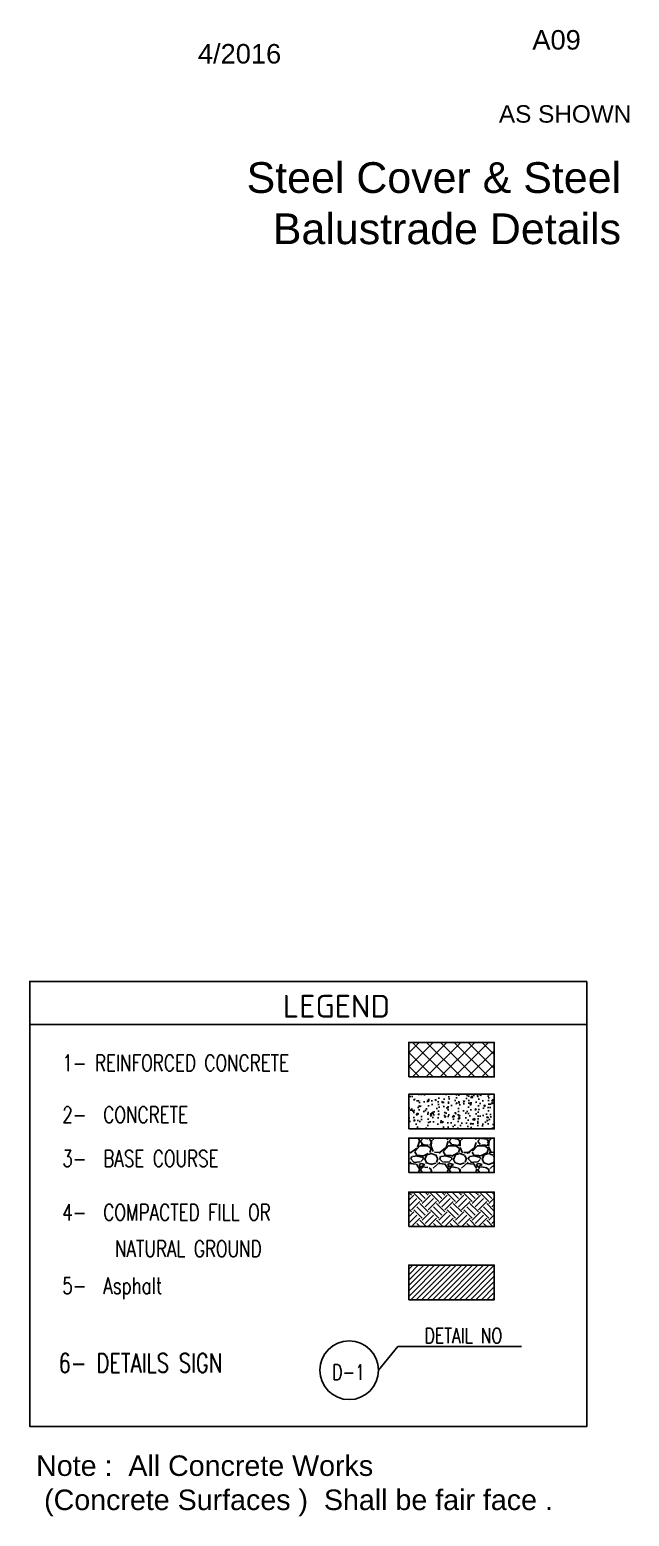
# Model space of a CAD drawing. Extents: x 151242 to 151523, y 158752 to 159354.
# Drawn here: x 151400.91 to 151406.77, y 158846.02 to 158860.54 of the extents above; entities that cross this region are included whole.
import ezdxf

# ---------------------------------------------------------------- set-up
doc = ezdxf.new("R2010")
doc.units = 0
doc.header["$LTSCALE"] = 3
doc.header["$MEASUREMENT"] = 0
for name, color, linetype in [('coords', 7, 'CONTINUOUS'), ('G-Border', 4, 'CONTINUOUS'), ('G-Text Sub', 3, 'CONTINUOUS'), ('Hatch Concret', 8, 'CONTINUOUS'), ('POLI', 3, 'CONTINUOUS'), ('TEXT', 7, 'CONTINUOUS'), ('TEXTS', 1, 'CONTINUOUS'), ('TILES', 8, 'CONTINUOUS'), ('TXT', 6, 'CONTINUOUS'), ('wall-out', 7, 'CONTINUOUS')]:
    doc.layers.add(name, color=color, linetype=linetype)
doc.styles.add('1 - 3.5mm', font='isocpeur.ttf', dxfattribs={"height": 3.5})
doc.styles.add('ARIAL', font='arial.ttf')
doc.styles.add('ROMANS', font='romans.shx')

msp = doc.modelspace()

# ---------------------------------------------------------------- hatches: boundary and pattern name
at = {"layer": 'Hatch Concret'}
h = msp.add_hatch(dxfattribs=at)
h.set_pattern_fill('ANSI37', color=8, scale=0.767719, style=0)
h.set_pattern_definition([(45, (151247.86366, 158904.83676), (-0.06785738, 0.06785738), []), (135, (151247.86366, 158904.83676), (-0.06785738, -0.06785738), [])])
h.paths.add_polyline_path([(151405.447, 158850.313), (151405.447, 158850.651), (151404.612, 158850.651), (151404.612, 158850.313)])
at = {"layer": 'TEXT', "linetype": 'Continuous'}
h = msp.add_hatch(dxfattribs=at)
h.set_pattern_fill('AR-CONC', color=8, scale=0.019193, style=0)
h.set_pattern_definition([(50, (151681.49882, 158855.98107), (0.137663504, -0.012043996), [0.014394725, -0.15834197]), (355, (151681.49882, 158855.98107), (-0.0266305, 0.14436798), [0.01151578, -0.12667358]), (100.4514, (151681.51029, 158855.98006), (0.11103311, 0.1323239), [0.01223363, -0.13456997]), (46.1842, (151681.49882, 158856.01945), (0.20483521, -0.03176801), [0.02159209, -0.23751296]), (96.6356, (151681.51589, 158856.0168), (0.1793895, 0.18696211), [0.01835045, -0.20185492]), (351.1842, (151681.49882, 158856.01945), (0.17938935, 0.18696225), [0.01727367, -0.19001036]), (21, (151681.51801, 158856.00986), (0.11456417, -0.077274507), [0.014394725, -0.15834197]), (326, (151681.51801, 158856.00986), (0.04669943, 0.1391778), [0.01151578, -0.12667358]), (71.4514, (151681.52756, 158856.00342), (0.161263645, 0.06190317), [0.01223363, -0.13456997]), (37.5, (151681.49882, 158855.981067), (0.002333837, 0.063892205), [0, -0.12513814, 0, -0.128592873, 0, -0.1271534]), (7.5, (151681.49882, 158855.98107), (0.050490847, 0.075699306), [0, -0.07331713, 0, -0.122259194, 0, -0.04846224]), (327.5, (151681.45602, 158855.981067), (0.102456359, -0.004328949), [0, -0.047982415, 0, -0.149705136, 0, -0.1986472]), (317.5, (151681.43683, 158855.98107), (0.111930724, 0.019213115), [0, -0.06237714, 0, -0.099419565, 0, -0.1410683])])
h.paths.add_polyline_path([(151405.447, 158849.806), (151405.447, 158850.144), (151404.612, 158850.144), (151404.612, 158849.806)])
h = msp.add_hatch(dxfattribs=at)
h.set_pattern_fill('EARTH', color=8, scale=0.460631, angle=45, style=0)
h.set_pattern_definition([(45, (151681.49882, 158858.2986), (0, 0.16285772), [0.1151578, -0.1151578]), (45, (151681.46828, 158858.32914), (0, 0.16285772), [0.1151578, -0.1151578]), (45, (151681.43775, 158858.35967), (0, 0.16285772), [0.1151578, -0.1151578]), (135, (151681.43775, 158858.38003), (-0.16285772, 7e-17), [0.1151578, -0.1151578]), (135, (151681.46828, 158858.41057), (-0.16285772, 7e-17), [0.1151578, -0.1151578]), (135, (151681.49882, 158858.4411), (-0.16285772, 7e-17), [0.1151578, -0.1151578])])
h.paths.add_polyline_path([(151405.447, 158848.853), (151405.447, 158849.19), (151404.612, 158849.19), (151404.612, 158848.853)])
at = {"layer": 'TEXTS'}
h = msp.add_hatch(dxfattribs=at)
h.set_pattern_fill('ANSI31', color=8, scale=0.3)
h.set_pattern_definition([(45, (-755.50868, -22356.27276), (-0.0265165042945, 0.0265165042945), [])])
h.paths.add_polyline_path([(151405.447, 158848.138), (151405.447, 158848.476), (151404.612, 158848.476), (151404.612, 158848.138)])
at = {"layer": 'TILES', "linetype": 'Continuous'}
h = msp.add_hatch(dxfattribs=at)
h.set_pattern_fill('GRAVEL', color=8, scale=0.28, style=0)
h.set_pattern_definition([(228.0128, (151401.112881, 158841.391782), (-2.239999505, -2.520000376), [0.03767, -3.7293446]), (184.9697, (151401.087681, 158841.363782), (3.360000294, 0.279997566), [0.064643, -6.399659]), (132.5104, (151401.023281, 158841.358182), (2.7999974, -3.08000243), [0.0455806, -4.512489]), (267.2737, (151400.914081, 158841.288182), (0.279998885, 5.600000083), [0.0588666, -5.827796]), (292.8337, (151400.911281, 158841.229382), (-1.400002774, 3.359998995), [0.0577234, -5.7146244]), (357.2737, (151400.933681, 158841.176182), (-5.600000083, 0.279998885), [0.0588666, -5.827796]), (37.6942, (151400.992481, 158841.173382), (-3.640002057, -2.799997313), [0.077848, -7.7069577]), (72.2553, (151401.054081, 158841.220982), (1.960003014, 6.159998945), [0.0734966, -7.27617]), (121.4296, (151401.076481, 158841.290982), (-2.240002306, 3.63999861), [0.059066, -5.8475404]), (175.2364, (151401.045681, 158841.341382), (3.080000265, -0.27999763), [0.067433, -3.3042136]), (222.3974, (151400.978481, 158841.346982), (-3.360002058, -3.079997783), [0.0872054, -8.633345]), (138.8141, (151401.19128, 158841.285382), (-1.960000825, 1.67999925), [0.029764, -2.9466763]), (171.4692, (151401.168881, 158841.304982), (3.63999952, -0.560002215), [0.0566264, -5.606023]), (225, (151401.11288, 158841.31338), (-3e-17, -0.28), [0.039598, -0.356382]), (203.1986, (151401.09328, 158841.346982), (1.39999992, 0.56000037), [0.021324, -2.111092]), (291.8014, (151401.07368, 158841.33858), (-0.27999997, 0.84000008), [0.030157, -1.4776894]), (30.9638, (151401.08488, 158841.31058), (0.83999945, 0.5600007), [0.04898, -1.5836864]), (161.5651, (151401.12688, 158841.33578), (0.5600001, -0.27999955), [0.0354175, -0.85002]), (16.3895, (151400.911281, 158841.338582), (2.800000616, 0.83999796), [0.049616, -4.9119966]), (70.3462, (151400.958881, 158841.352582), (-1.11999867, -3.080000598), [0.041625, -4.120874]), (293.1986, (151401.12688, 158841.391782), (-0.56000037, 1.39999992), [0.042648, -2.089768]), (343.6105, (151401.143681, 158841.352582), (-2.800000616, 0.83999796), [0.049616, -4.9119966]), (339.444, (151400.91128, 158841.164982), (-1.40000052, 0.55999888), [0.0478464, -2.344475]), (294.7751, (151400.956081, 158841.148182), (-1.399997813, 3.08000096), [0.04009, -3.9689]), (66.8014, (151401.12968, 158841.111782), (0.56000037, 1.39999992), [0.042648, -2.089768]), (17.354, (151401.146481, 158841.150982), (-3.640000565, -1.11999846), [0.0469367, -4.6467187]), (69.444, (151400.99248, 158841.111782), (-0.55999888, -1.40000052), [0.023923, -2.368398]), (101.3099, (151401.11288, 158841.11178), (-0.27999934, 1.1200002), [0.014277, -1.413448]), (165.9638, (151401.11008, 158841.12578), (0.84000015, -0.27999946), [0.0577234, -1.096746]), (186.009, (151401.054081, 158841.139782), (2.79999993, 0.27999981), [0.053494, -5.2958984]), (303.6901, (151401.08488, 158841.28538), (-0.2800004, 0.5599999), [0.040382, -0.969172]), (353.1572, (151401.107281, 158841.251782), (4.759999822, -0.56000224), [0.0705023, -6.9797176]), (60.9454, (151401.17728, 158841.243382), (-1.12000001, -1.96000011), [0.0288277, -2.853949]), (90, (151401.19128, 158841.26858), (-0.28, 0.28), [0.0168, -0.2632]), (120.2564, (151401.048481, 158841.148182), (1.11999857, -1.960000688), [0.038899, -3.8509856]), (48.0128, (151401.028881, 158841.181782), (2.239999505, 2.520000376), [0.07534, -3.6916746]), (0, (151401.07928, 158841.23778), (0.28, 0.28), [0.0728, -0.2072]), (325.3048, (151401.152081, 158841.237782), (-2.799998393, 1.96000241), [0.044272, -4.382917]), (254.0546, (151401.18848, 158841.212582), (-0.27999997, -1.12000004), [0.0407686, -1.997662]), (207.646, (151401.177281, 158841.173382), (-5.319998826, -2.80000216), [0.066378, -6.5714527]), (175.4261, (151401.118481, 158841.142582), (-3.640000156, 0.279998544), [0.0702237, -6.9521407])])
h.paths.add_polyline_path([(151405.447, 158849.379), (151405.447, 158849.716), (151404.612, 158849.716), (151404.612, 158849.379)])

# ---------------------------------------------------------------- linework, layer by layer
at = {"layer": 'G-Border', "ltscale": 100}
msp.add_line((151406.353, 158850.827), (151400.911, 158850.827), dxfattribs=at)
at = {"layer": 'TEXT', "color": 7}
for p, q in [((151404.317, 158847.45), (151404.506, 158847.682)), ((151404.506, 158847.682), (151405.715, 158847.682))]:
    msp.add_line(p, q, dxfattribs=at)
at = {"layer": 'TEXT', "color": 7, "linetype": 'Continuous'}
for points in [[(151404.612, 158849.806), (151405.447, 158849.806), (151405.447, 158850.144), (151404.612, 158850.144)], [(151404.612, 158848.853), (151405.447, 158848.853), (151405.447, 158849.19), (151404.612, 158849.19)], [(151404.612, 158848.138), (151405.447, 158848.138), (151405.447, 158848.476), (151404.612, 158848.476)]]:
    msp.add_lwpolyline(points, close=True, dxfattribs=at)
at = {"layer": 'TEXT', "color": 7}
msp.add_circle((151404.031, 158847.45), 0.287, dxfattribs=at)
at = {"layer": 'TILES', "color": 7, "linetype": 'Continuous'}
for points in [[(151404.612, 158850.313), (151405.447, 158850.313), (151405.447, 158850.651), (151404.612, 158850.651)], [(151404.612, 158849.379), (151405.447, 158849.379), (151405.447, 158849.716), (151404.612, 158849.716)]]:
    msp.add_lwpolyline(points, close=True, dxfattribs=at)
at = {"layer": 'wall-out'}
msp.add_lwpolyline([(151406.353, 158851.247), (151400.911, 158851.247), (151400.911, 158846.901), (151406.353, 158846.901)], close=True, dxfattribs=at)

# ---------------------------------------------------------------- texts
at = {"layer": 'coords', "lineweight": 20, "insert": (151406.786, 158859.801), "char_height": 0.17, "width": 2.8634, "attachment_point": 3, "rotation": 0, "style": 'ARIAL'}
msp.add_mtext('{\\fArial|b0|i0|c0|p34;AS SHOWN}', dxfattribs=at)
at = {"layer": 'G-Text Sub', "ltscale": 100, "insert": (151403.859, 158850.893), "char_height": 0.22176, "attachment_point": 7, "style": '1 - 3.5mm'}
msp.add_mtext('\\pi-0.47678;LEGEND', dxfattribs=at)
at = {"layer": 'POLI', "color": 6, "insert": (151400.974, 158846.618), "char_height": 0.2, "width": 5.25057, "attachment_point": 1, "style": 'ROMANS'}
msp.add_mtext('{\\fArial|b0|i0|c0|p34;Note :  All Concrete Works\\P (Concrete Surfaces )  Shall be fair face .}', dxfattribs=at)
at = {"layer": 'TXT', "color": 7, "style": 'ROMANS', "width": 0.75}
for s, height, p in [('1- REINFORCED CONCRETE', 0.15994, (151401.229, 158850.371)), ('2-  CONCRETE', 0.15994, (151401.229, 158849.864)), ('3-  BASE COURSE', 0.15994, (151401.229, 158849.437)), ('4-  COMPACTED FILL OR ', 0.15994, (151401.229, 158848.911)), ('NATURAL GROUND', 0.15994, (151401.743, 158848.556)), ('5-  Asphalt ', 0.15994, (151401.229, 158848.196)), ('DETAIL NO', 0.1483, (151404.768, 158847.713)), ('6- DETAILS SIGN', 0.18541, (151401.193, 158847.428)), ('D-1', 0.1483, (151403.866, 158847.357))]:
    msp.add_text(s, height=height, dxfattribs=at).set_placement(p)
at = {"layer": 'TXT', "color": 7, "attachment_point": 3}
for s, insert, char_height, width in [('{\\fArial|b0|i0|c0|p34;A09}', (151406.293, 158860.535), 0.19045, 1.29081), ('{\\fArial|b0|i0|c0|p34;4/2016}', (151403.367, 158860.399), 0.19045, 1.29081), ('{\\fArial|b0|i0|c0|p34;Steel Cover & Steel Balustrade Details}', (151406.686, 158859.245), 0.3, 4.45544)]:
    msp.add_mtext(s, dxfattribs=dict(at, insert=insert, char_height=char_height, width=width))

doc.saveas('drawing.dxf')
